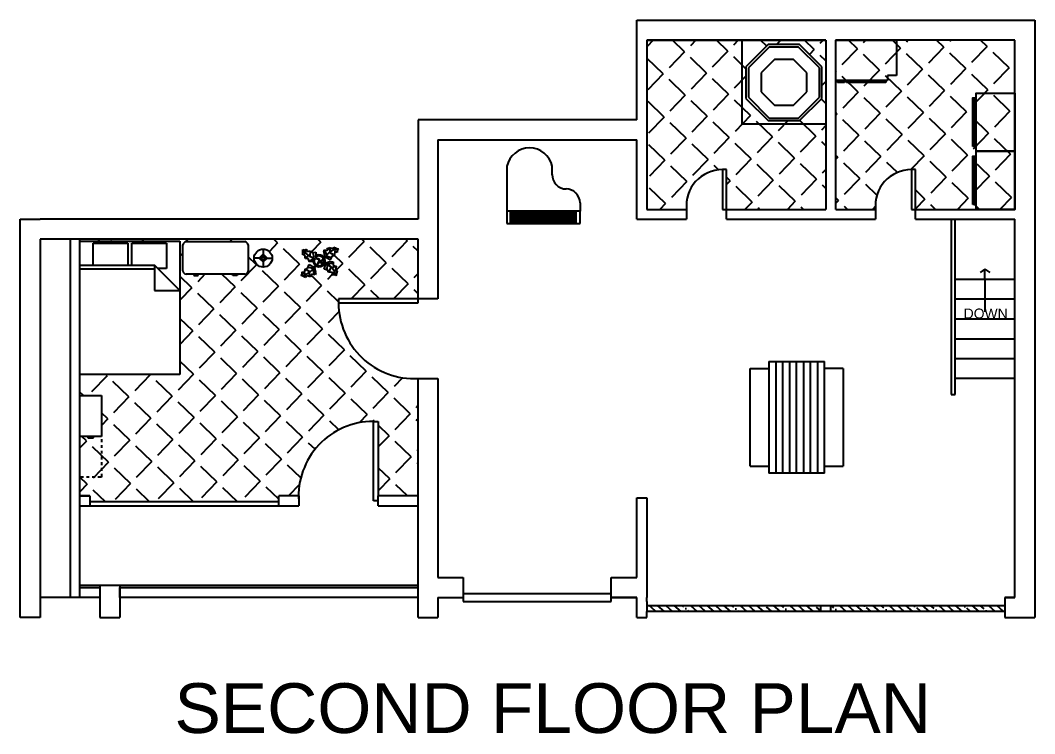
# Model space of a CAD drawing. Header units: metres. Extents: x 3051 to 3232, y 2595 to 2650.
# Drawn here: x 3181 to 3232, y 2595.3 to 2631.2 of the extents above; entities that cross this region are included whole.
import ezdxf

# ---------------------------------------------------------------- set-up
doc = ezdxf.new("R2010")
doc.units = ezdxf.units.M
doc.styles.get("Standard").update_dxf_attribs({"font": 'arial.ttf'})
pattern_1 = [(139, (66.54474, 1.25443), (-0.358273836, -0.4121469), []), (139, (66.5178, 1.63964), (-0.358273836, -0.4121469), [0.682625, -0.136525, 0, -0.136525])]

# ---------------------------------------------------------------- blocks, each defined once
blk = doc.blocks.new('Hot Tub')
for p, q in [((0, 0), (0, 69.12)), ((0, 69.12), (69.12, 69.12)), ((69.12, 69.12), (69.12, 0)), ((21.601, 65.456), (3.272, 47.128)), ((22.464, 63.396), (5.358, 46.29)), ((47.521, 65.456), (21.601, 65.456)), ((46.656, 63.396), (22.464, 63.396)), ((63.763, 46.29), (46.656, 63.396)), ((65.849, 47.128), (47.521, 65.456)), ((26.785, 53.097), (15.788, 42.101)), ((42.337, 53.097), (26.785, 53.097)), ((53.333, 42.101), (42.337, 53.097)), ((3.272, 47.128), (3.272, 21.208)), ((5.358, 46.29), (5.358, 22.098)), ((15.788, 42.101), (15.788, 26.549)), ((53.333, 26.549), (53.333, 42.101)), ((63.763, 22.098), (63.763, 46.29)), ((65.849, 21.208), (65.849, 47.128)), ((15.788, 26.549), (26.785, 15.552)), ((42.337, 15.552), (53.333, 26.549)), ((3.272, 21.208), (21.601, 2.88)), ((5.358, 22.098), (22.464, 4.992)), ((46.656, 4.992), (63.763, 22.098)), ((47.521, 2.88), (65.849, 21.208)), ((26.785, 15.552), (42.337, 15.552)), ((69.12, 0), (0, 0)), ((21.601, 2.88), (47.521, 2.88)), ((22.464, 4.992), (46.656, 4.992))]:
    blk.add_line(p, q)
blk = doc.blocks.new('Picnic Table - plan')
for p, q in [((12, 67.5), (12, -4.5)), ((12, 67.5), (48, 67.5)), ((16.5, 67.5), (16.5, -4.5)), ((21, -4.5), (21, 67.5)), ((25.5, 67.5), (25.5, -4.5)), ((30, -4.5), (30, 67.5)), ((34.5, 67.5), (34.5, -4.5)), ((39, -4.5), (39, 67.5)), ((43.5, 67.5), (43.5, -4.5)), ((48, -4.5), (48, 67.5)), ((0, 0), (0, 63)), ((0, 63), (12, 63)), ((60, 63), (48, 63)), ((60, 63), (60, 0)), ((0, 0), (12, 0)), ((48, 0), (60, 0)), ((48, -4.5), (12, -4.5))]:
    blk.add_line(p, q)
blk = doc.blocks.new('Bed - Queen')
at = {"linetype": 'Continuous'}
for p, q in [((0, -80.00003), (0, 0)), ((0, 0), (59.99999, 0)), ((59.99999, 0), (59.99999, -80.00003)), ((7.99999, -1.2), (28.79998, -1.2)), ((7.99999, -14.4), (7.99999, -1.2)), ((28.79998, -1.2), (28.79998, -14.4)), ((31.19999, -1.2), (51.99999, -1.2)), ((31.19999, -14.4), (31.19999, -1.2)), ((51.99999, -1.2), (51.99999, -16.4)), ((0, -14.4), (44.8, -14.4)), ((44.8, -16.8), (0, -16.8)), ((59.99999, -29.6), (44.8, -14.4)), ((44.8, -14.4), (44.8, -29.6)), ((51.99999, -16.4), (46.79936, -16.4)), ((44.8, -29.6), (59.99999, -29.6)), ((59.99999, -80.00003), (0, -80.00003))]:
    blk.add_line(p, q, dxfattribs=at)
blk = doc.blocks.new('Desk - 30 x 60 in.')
at = {"linetype": 'Continuous'}
for p, q in [((-26.999995, 0), (26.999995, 0)), ((-29.999995, -27), (-29.999995, -3)), ((29.999995, -3), (29.999995, -27)), ((26.999995, -30), (-26.999995, -30)), ((-20.000005, -30), (-20.000005, -31)), ((-20.000005, -31), (-16.000005, -31)), ((-16.000005, -31), (-16.000005, -30)), ((15.999995, -31), (15.999995, -30)), ((19.999995, -31), (15.999995, -31)), ((19.999995, -30), (19.999995, -31))]:
    blk.add_line(p, q, dxfattribs=at)
for centre, start, end in [((-26.499995, -3.5), 98.1301, 171.8699), ((26.499995, -3.5), 8.130102, 81.8699), ((-26.499995, -26.5), 188.1301, 261.8699), ((26.499995, -26.5), 278.1301, 351.8699)]:
    blk.add_arc(centre, 3.535534, start, end, dxfattribs=at)
blk = doc.blocks.new('File Cabinet - Letter')
at = {"linetype": 'Continuous'}
for p, q in [((0, 0), (15, 0)), ((0, -28.5), (0, 0)), ((15, 0), (15, -28.5)), ((15, -28.5), (0, -28.5)), ((0, -29.5), (0, -28.5)), ((0, -33.5), (0, -31.5)), ((5.5, -28.5), (5.5, -29.5)), ((5.5, -29.5), (9.5, -29.5)), ((9.5, -29.5), (9.5, -28.5)), ((15, -30.5), (15, -32.5)), ((15, -34.5), (15, -36.5)), ((0, -37.5), (0, -35.5)), ((0, -41.5), (0, -39.5)), ((15, -38.5), (15, -40.5)), ((0, -45.5), (0, -43.5)), ((0, -49.5), (0, -47.5)), ((15, -42.5), (15, -44.5)), ((15, -46.5), (15, -48.5)), ((0, -53.5), (0, -51.5)), ((0, -57), (0, -55.5)), ((15, -50.5), (15, -52.5)), ((15, -54.5), (15, -57)), ((2.5, -57), (0, -57)), ((6.5, -57), (4.5, -57)), ((10.5, -57), (8.5, -57)), ((15, -57), (12.5, -57))]:
    blk.add_line(p, q, dxfattribs=at)
blk = doc.blocks.new('Plant - Rubber or Philodendron')
at = {"linetype": 'Continuous'}
for p, q in [((-16.2005, 11.4774), (-13.9899, 8.1064)), ((-16.2005, 11.4774), (-14.8639, 10.7964)), ((-16.0159, 6.3329), (-16.2005, 11.4774)), ((-14.8639, 10.7964), (-12.6195, 11.8975)), ((-13.3174, 8.325), (-13.0735, 11.0065)), ((-12.6195, 11.8975), (-12.1909, 9.4345)), ((-12.1909, 9.4345), (-8.3829, 10.3)), ((-8.3829, 10.3), (-7.0549, 8.501)), ((4.6914, 8.8812), (5.3859, 11.2828)), ((5.3859, 11.2828), (8.8871, 10.7908)), ((5.9878, 10.4842), (7.1971, 6.3869)), ((8.8871, 10.7908), (9.9809, 13.4933)), ((9.9809, 13.4933), (13.3837, 12.301)), ((15.3859, 11.3055), (10.3916, 8.7942)), ((10.5828, 12.6946), (10.8893, 9.7953)), ((13.3837, 12.301), (14.68, 13.9039)), ((14.5816, 13.2037), (14.3848, 11.8033)), ((14.68, 13.9039), (19.3848, 11.8146)), ((15.2875, 10.6053), (17.5907, 9.2105)), ((19.3848, 11.8146), (15.3859, 11.3055)), ((19.3848, 11.8146), (18.1868, 10.9119)), ((18.1868, 10.9119), (18.1925, 8.4119)), ((-14.0069, 5.8704), (-16.0159, 6.3329)), ((-15.3434, 6.5514), (-13.9984, 6.9884)), ((-13.5868, 2.2894), (-14.0069, 5.8704)), ((-13.9899, 8.1064), (-9.5434, 4.7185)), ((-10.6784, 2.491), (-13.5868, 2.2894)), ((-13.1329, 3.1804), (-10.6614, 4.727)), ((-9.5858, -0.8715), (-10.6784, 2.491)), ((-9.5434, 4.7185), (-4.1917, 2.9888)), ((-9.1318, 0.0195), (-5.9793, 2.9025)), ((-8.8369, 9.409), (-9.0894, 5.6095)), ((-7.1228, -0.443), (-3.5248, 2.2131)), ((-7.0549, 8.501), (-3.0284, 8.6941)), ((-4.8529, 4.012), (-5.7184, 7.82)), ((-3.5248, 2.2131), (-3.3011, 2.4355)), ((-3.3011, 2.4355), (-0.5306, 1.7947)), ((-3.0284, 8.6941), (-3.0709, 3.1041)), ((-3.0709, 3.1041), (0.0797, 2.3163)), ((-0.5306, 1.7947), (-0.2255, -0.5527)), ((-0.5306, 1.7947), (-0.5306, 1.7947)), ((0.0797, 2.3163), (0.4866, -0.031)), ((0.4866, -0.031), (2.1141, 0.2298)), ((2.1141, 0.2298), (5.4346, 3.9146)), ((6.1032, 3.6844), (2.8262, -0.031)), ((4.6914, 8.8812), (5.5014, 4.4831)), ((5.4346, 3.9146), (5.5014, 4.4831)), ((11.1089, 1.1958), (6.1032, 3.6844)), ((10.3916, 8.7942), (6.2847, 4.4028)), ((7.7005, 4.8881), (11.5025, 3.9967)), ((14.2977, 6.1031), (10.9934, 7.9956)), ((12.7005, 4.8994), (11.1089, 1.1958)), ((14.8995, 5.3044), (12.7005, 4.8994)), ((15.7909, 9.1065), (14.8995, 5.3044)), ((18.1925, 8.4119), (15.7909, 9.1065)), ((-14.4141, -11.4699), (-13.5228, -7.6679)), ((-13.5228, -7.6679), (-11.3237, -7.2629)), ((-12.921, -8.4665), (-9.6166, -10.359)), ((-11.3237, -7.2629), (-9.7321, -3.5593)), ((-6.3237, -7.2516), (-10.1257, -6.3602)), ((-9.7321, -3.5593), (-4.7264, -6.0479)), ((-7.1228, -0.443), (-9.5858, -0.8715)), ((-9.0148, -11.1577), (-4.9047, -6.8122)), ((-4.611, -12.8477), (-5.8203, -8.7504)), ((-2.019, -3.6148), (-4.7264, -6.0479)), ((-4.1246, -6.8466), (-4.0579, -6.2781)), ((-3.3146, -11.2447), (-4.1246, -6.8466)), ((-4.0579, -6.2781), (-0.9375, -3.1608)), ((-2.019, -3.6148), (-0.2255, -0.5527)), ((-0.9375, -3.1608), (0.5883, -0.8135)), ((0.5883, -0.8135), (2.2447, -2.0916)), ((2.8262, -0.031), (1.3003, -0.5527)), ((1.3003, -0.5527), (2.4193, -1.4655)), ((2.2447, -2.0916), (6.7108, -2.6626)), ((2.4193, -1.4655), (6.895, -2.1175)), ((4.943, -7.9659), (6.7108, -2.6626)), ((8.8321, -9.0266), (4.943, -7.9659)), ((11.6605, -0.5413), (6.895, -2.1175)), ((12.3677, -6.1981), (7.219, -2.6772)), ((8.125, -4.0768), (7.7715, -7.9659)), ((8.3544, -2.7453), (13.1973, -2.1704)), ((9.5392, -11.1479), (8.8321, -9.0266)), ((10.2463, -10.4408), (11.6605, -6.9053)), ((11.6605, -0.5413), (14.1354, -0.8948)), ((15.5496, -10.7943), (12.3677, -6.1981)), ((16.2567, -5.8446), (13.4283, -6.5517)), ((14.1354, -0.8948), (14.1354, -4.4304)), ((14.1354, -4.4304), (16.9638, -5.1375)), ((17.3174, -9.7337), (15.9032, -9.7337)), ((16.9638, -5.1375), (16.2567, -8.673)), ((16.2567, -8.673), (18.0245, -9.7337)), ((18.0245, -9.7337), (16.6103, -14.6834)), ((-18.008, -14.1781), (-16.8101, -13.2754)), ((-18.008, -14.1781), (-14.0091, -13.669)), ((-13.3032, -16.2674), (-18.008, -14.1781)), ((-16.8157, -10.7754), (-14.4141, -11.4699)), ((-16.8101, -13.2754), (-16.8157, -10.7754)), ((-13.9107, -12.9688), (-16.2139, -11.574)), ((-14.0091, -13.669), (-9.0148, -11.1577)), ((-12.0069, -14.6645), (-13.3032, -16.2674)), ((-13.2048, -15.5672), (-13.008, -14.1668)), ((-8.6042, -15.8568), (-12.0069, -14.6645)), ((-9.206, -15.0581), (-9.5126, -12.1588)), ((-7.5103, -13.1543), (-8.6042, -15.8568)), ((-4.0092, -13.6463), (-7.5103, -13.1543)), ((-3.3146, -11.2447), (-4.0092, -13.6463)), ((13.4283, -11.5015), (9.5392, -11.1479)), ((13.0748, -13.9763), (13.4283, -11.5015)), ((15.5496, -13.6228), (13.0748, -13.9763)), ((14.8425, -10.7943), (13.7819, -13.2692)), ((16.6103, -14.6834), (15.5496, -10.7943)), ((16.6103, -14.6834), (15.5496, -13.6228))]:
    blk.add_line(p, q, dxfattribs=at)
for centre, radius, start, end in [((0.0308, 0.1664), 6, 178.6147, 235.1169), ((0.0308, 0.1664), 5, 168.1647, 238.6725), ((0, 0), 6.1275, 34.37569, 120.1028), ((-0.0601, -0.2075), 5.2461, 33.82192, 124.9414), ((-0.2664, 0.1682), 5.2775, 338.4094, 20.03007), ((-0.098, 0.1364), 6.1288, 341.2017, 26.09184), ((-0.0234, 0.3825), 6.1492, 242.5812, 331.2714), ((-0.1102, 0.4886), 5.2883, 247.3711, 327.472)]:
    blk.add_arc(centre, radius, start, end, dxfattribs=at)
blk = doc.blocks.new('Lamp - Table')
at = {"linetype": 'Continuous'}
for p, q in [((-1, 0), (-7, 0)), ((0, 3), (-3, 0)), ((-3, 0), (0, -3)), ((0, 7), (0, 1)), ((3, 0), (0, 3)), ((0, -3), (3, 0)), ((1, 0), (7, 0)), ((0, -1), (0, -7))]:
    blk.add_line(p, q, dxfattribs=at)
for radius in [7, 1]:
    blk.add_circle((0, 0), radius, dxfattribs=at)
blk = doc.blocks.new('Piano - Baby Grand')
at = {"linetype": 'Continuous'}
for p, q in [((-29, 8.250005), (-29, -27.249995)), ((7, 1.250005), (7, 8.250005)), ((29, -20.749995), (29, -27.249995)), ((-29, -27.249995), (-29, -37.249995)), ((29, -27.249995), (-29, -27.249995)), ((-26, -36.249995), (-26, -28.249995)), ((-26, -28.249995), (26, -28.249995)), ((-25.25, -33.249995), (-25.25, -28.249995)), ((-24.75, -28.249995), (-24.75, -33.249995)), ((-24.25, -33.249995), (-24.25, -28.249995)), ((-23.75, -28.249995), (-23.75, -33.249995)), ((-23, -36.249995), (-23, -28.249995)), ((-22.25, -33.249995), (-22.25, -28.249995)), ((-21.75, -28.249995), (-21.75, -33.249995)), ((-21.25, -33.249995), (-21.25, -28.249995)), ((-20.75, -28.249995), (-20.75, -33.249995)), ((-20.25, -33.249995), (-20.25, -28.249995)), ((-19.75, -28.249995), (-19.75, -33.249995)), ((-19, -36.249995), (-19, -28.249995)), ((-18.25, -33.249995), (-18.25, -28.249995)), ((-17.75, -28.249995), (-17.75, -33.249995)), ((-17.25, -33.249995), (-17.25, -28.249995)), ((-16.75, -28.249995), (-16.75, -33.249995)), ((-16, -36.249995), (-16, -28.249995)), ((-15.25, -33.249995), (-15.25, -28.249995)), ((-14.75, -28.249995), (-14.75, -33.249995)), ((-14.25, -33.249995), (-14.25, -28.249995)), ((-13.75, -28.249995), (-13.75, -33.249995)), ((-13.25, -33.249995), (-13.25, -28.249995)), ((-12.75, -28.249995), (-12.75, -33.249995)), ((-12, -36.249995), (-12, -28.249995)), ((-11.25, -33.249995), (-11.25, -28.249995)), ((-10.75, -28.249995), (-10.75, -33.249995)), ((-10.25, -33.249995), (-10.25, -28.249995)), ((-9.75, -28.249995), (-9.75, -33.249995)), ((-9, -36.249995), (-9, -28.249995)), ((-8.25, -33.249995), (-8.25, -28.249995)), ((-7.75, -28.249995), (-7.75, -33.249995)), ((-7.25, -33.249995), (-7.25, -28.249995)), ((-6.75, -28.249995), (-6.75, -33.249995)), ((-6.25, -33.249995), (-6.25, -28.249995)), ((-5.75, -28.249995), (-5.75, -33.249995)), ((-5, -36.249995), (-5, -28.249995)), ((-4.25, -33.249995), (-4.25, -28.249995)), ((-3.75, -28.249995), (-3.75, -33.249995)), ((-3.25, -33.249995), (-3.25, -28.249995)), ((-2.75, -28.249995), (-2.75, -33.249995)), ((-2, -36.249995), (-2, -28.249995)), ((-1.25, -33.249995), (-1.25, -28.249995)), ((-0.75, -28.249995), (-0.75, -33.249995)), ((-0.25, -33.249995), (-0.25, -28.249995)), ((0.25, -28.249995), (0.25, -33.249995)), ((0.75, -33.249995), (0.75, -28.249995)), ((1.25, -28.249995), (1.25, -33.249995)), ((2, -36.249995), (2, -28.249995)), ((2.75, -33.249995), (2.75, -28.249995)), ((3.25, -28.249995), (3.25, -33.249995)), ((3.75, -33.249995), (3.75, -28.249995)), ((4.25, -28.249995), (4.25, -33.249995)), ((5, -36.249995), (5, -28.249995)), ((5.75, -33.249995), (5.75, -28.249995)), ((6.25, -28.249995), (6.25, -33.249995)), ((6.75, -33.249995), (6.75, -28.249995)), ((7.25, -28.249995), (7.25, -33.249995)), ((7.75, -33.249995), (7.75, -28.249995)), ((8.25, -28.249995), (8.25, -33.249995)), ((9, -36.249995), (9, -28.249995)), ((9.75, -33.249995), (9.75, -28.249995)), ((10.25, -28.249995), (10.25, -33.249995)), ((10.75, -33.249995), (10.75, -28.249995)), ((11.25, -28.249995), (11.25, -33.249995)), ((12, -36.249995), (12, -28.249995)), ((12.75, -33.249995), (12.75, -28.249995)), ((13.25, -28.249995), (13.25, -33.249995)), ((13.75, -33.249995), (13.75, -28.249995)), ((14.25, -28.249995), (14.25, -33.249995)), ((14.75, -33.249995), (14.75, -28.249995)), ((15.25, -28.249995), (15.25, -33.249995)), ((16, -36.249995), (16, -28.249995)), ((16.75, -33.249995), (16.75, -28.249995)), ((17.25, -28.249995), (17.25, -33.249995)), ((17.75, -33.249995), (17.75, -28.249995)), ((18.25, -28.249995), (18.25, -33.249995)), ((19, -36.249995), (19, -28.249995)), ((19.75, -33.249995), (19.75, -28.249995)), ((20.25, -28.249995), (20.25, -33.249995)), ((20.75, -33.249995), (20.75, -28.249995)), ((21.25, -28.249995), (21.25, -33.249995)), ((21.75, -33.249995), (21.75, -28.249995)), ((22.25, -28.249995), (22.25, -33.249995)), ((23, -36.249995), (23, -28.249995)), ((23.75, -33.249995), (23.75, -28.249995)), ((24.25, -28.249995), (24.25, -33.249995)), ((24.75, -33.249995), (24.75, -28.249995)), ((25.25, -28.249995), (25.25, -33.249995)), ((26, -36.249995), (26, -28.249995)), ((29, -37.249995), (29, -27.249995)), ((-29, -37.249995), (29, -37.249995)), ((-26, -36.249995), (-25, -36.249995)), ((-25, -33.249995), (-25.25, -33.249995)), ((-24.75, -33.249995), (-25, -33.249995)), ((-25, -36.249995), (-25, -33.249995)), ((-25, -36.249995), (-24, -36.249995)), ((-24, -33.249995), (-24.25, -33.249995)), ((-23.75, -33.249995), (-24, -33.249995)), ((-24, -36.249995), (-24, -33.249995)), ((-24, -36.249995), (-23, -36.249995)), ((-23, -36.249995), (-22, -36.249995)), ((-22, -33.249995), (-22.25, -33.249995)), ((-21.75, -33.249995), (-22, -33.249995)), ((-22, -36.249995), (-22, -33.249995)), ((-22, -36.249995), (-21, -36.249995)), ((-21, -33.249995), (-21.25, -33.249995)), ((-20.75, -33.249995), (-21, -33.249995)), ((-21, -36.249995), (-21, -33.249995)), ((-21, -36.249995), (-20, -36.249995)), ((-20, -33.249995), (-20.25, -33.249995)), ((-19.75, -33.249995), (-20, -33.249995)), ((-20, -36.249995), (-20, -33.249995)), ((-20, -36.249995), (-19, -36.249995)), ((-19, -36.249995), (-18, -36.249995)), ((-18, -33.249995), (-18.25, -33.249995)), ((-17.75, -33.249995), (-18, -33.249995)), ((-18, -36.249995), (-18, -33.249995)), ((-18, -36.249995), (-17, -36.249995)), ((-17, -33.249995), (-17.25, -33.249995)), ((-16.75, -33.249995), (-17, -33.249995)), ((-17, -36.249995), (-17, -33.249995)), ((-17, -36.249995), (-16, -36.249995)), ((-16, -36.249995), (-15, -36.249995)), ((-15, -33.249995), (-15.25, -33.249995)), ((-14.75, -33.249995), (-15, -33.249995)), ((-15, -36.249995), (-15, -33.249995)), ((-15, -36.249995), (-14, -36.249995)), ((-14, -33.249995), (-14.25, -33.249995)), ((-13.75, -33.249995), (-14, -33.249995)), ((-14, -36.249995), (-14, -33.249995)), ((-14, -36.249995), (-13, -36.249995)), ((-13, -33.249995), (-13.25, -33.249995)), ((-12.75, -33.249995), (-13, -33.249995)), ((-13, -36.249995), (-13, -33.249995)), ((-13, -36.249995), (-12, -36.249995)), ((-12, -36.249995), (-11, -36.249995)), ((-11, -33.249995), (-11.25, -33.249995)), ((-10.75, -33.249995), (-11, -33.249995)), ((-11, -36.249995), (-11, -33.249995)), ((-11, -36.249995), (-10, -36.249995)), ((-10, -33.249995), (-10.25, -33.249995)), ((-9.75, -33.249995), (-10, -33.249995)), ((-10, -36.249995), (-10, -33.249995)), ((-10, -36.249995), (-9, -36.249995)), ((-9, -36.249995), (-8, -36.249995)), ((-8, -33.249995), (-8.25, -33.249995)), ((-7.75, -33.249995), (-8, -33.249995)), ((-8, -36.249995), (-8, -33.249995)), ((-8, -36.249995), (-7, -36.249995)), ((-7, -33.249995), (-7.25, -33.249995)), ((-6.75, -33.249995), (-7, -33.249995)), ((-7, -36.249995), (-7, -33.249995)), ((-7, -36.249995), (-6, -36.249995)), ((-6, -33.249995), (-6.25, -33.249995)), ((-5.75, -33.249995), (-6, -33.249995)), ((-6, -36.249995), (-6, -33.249995)), ((-6, -36.249995), (-5, -36.249995)), ((-5, -36.249995), (-4, -36.249995)), ((-4, -33.249995), (-4.25, -33.249995)), ((-3.75, -33.249995), (-4, -33.249995)), ((-4, -36.249995), (-4, -33.249995)), ((-4, -36.249995), (-3, -36.249995)), ((-3, -33.249995), (-3.25, -33.249995)), ((-2.75, -33.249995), (-3, -33.249995)), ((-3, -36.249995), (-3, -33.249995)), ((-3, -36.249995), (-2, -36.249995)), ((-2, -36.249995), (-1, -36.249995)), ((-1, -33.249995), (-1.25, -33.249995)), ((-0.75, -33.249995), (-1, -33.249995)), ((-1, -36.249995), (-1, -33.249995)), ((-1, -36.249995), (0, -36.249995)), ((0, -33.249995), (-0.25, -33.249995)), ((0.25, -33.249995), (0, -33.249995)), ((0, -36.249995), (0, -33.249995)), ((0, -36.249995), (1, -36.249995)), ((1, -33.249995), (0.75, -33.249995)), ((1.25, -33.249995), (1, -33.249995)), ((1, -36.249995), (1, -33.249995)), ((1, -36.249995), (2, -36.249995)), ((2, -36.249995), (3, -36.249995)), ((3, -33.249995), (2.75, -33.249995)), ((3.25, -33.249995), (3, -33.249995)), ((3, -36.249995), (3, -33.249995)), ((3, -36.249995), (4, -36.249995)), ((4, -33.249995), (3.75, -33.249995)), ((4.25, -33.249995), (4, -33.249995)), ((4, -36.249995), (4, -33.249995)), ((4, -36.249995), (5, -36.249995)), ((5, -36.249995), (6, -36.249995)), ((6, -33.249995), (5.75, -33.249995)), ((6.25, -33.249995), (6, -33.249995)), ((6, -36.249995), (6, -33.249995)), ((6, -36.249995), (7, -36.249995)), ((7, -33.249995), (6.75, -33.249995)), ((7.25, -33.249995), (7, -33.249995)), ((7, -36.249995), (7, -33.249995)), ((7, -36.249995), (8, -36.249995)), ((8, -33.249995), (7.75, -33.249995)), ((8.25, -33.249995), (8, -33.249995)), ((8, -36.249995), (8, -33.249995)), ((8, -36.249995), (9, -36.249995)), ((9, -36.249995), (10, -36.249995)), ((10, -33.249995), (9.75, -33.249995)), ((10.25, -33.249995), (10, -33.249995)), ((10, -36.249995), (10, -33.249995)), ((10, -36.249995), (11, -36.249995)), ((11, -33.249995), (10.75, -33.249995)), ((11.25, -33.249995), (11, -33.249995)), ((11, -36.249995), (11, -33.249995)), ((11, -36.249995), (12, -36.249995)), ((12, -36.249995), (13, -36.249995)), ((13, -33.249995), (12.75, -33.249995)), ((13.25, -33.249995), (13, -33.249995)), ((13, -36.249995), (13, -33.249995)), ((13, -36.249995), (14, -36.249995)), ((14, -33.249995), (13.75, -33.249995)), ((14.25, -33.249995), (14, -33.249995)), ((14, -36.249995), (14, -33.249995)), ((14, -36.249995), (15, -36.249995)), ((15, -33.249995), (14.75, -33.249995)), ((15.25, -33.249995), (15, -33.249995)), ((15, -36.249995), (15, -33.249995)), ((15, -36.249995), (16, -36.249995)), ((16, -36.249995), (17, -36.249995)), ((17, -33.249995), (16.75, -33.249995)), ((17.25, -33.249995), (17, -33.249995)), ((17, -36.249995), (17, -33.249995)), ((17, -36.249995), (18, -36.249995)), ((18, -33.249995), (17.75, -33.249995)), ((18.25, -33.249995), (18, -33.249995)), ((18, -36.249995), (18, -33.249995)), ((18, -36.249995), (19, -36.249995)), ((19, -36.249995), (20, -36.249995)), ((20, -33.249995), (19.75, -33.249995)), ((20.25, -33.249995), (20, -33.249995)), ((20, -36.249995), (20, -33.249995)), ((20, -36.249995), (21, -36.249995)), ((21, -33.249995), (20.75, -33.249995)), ((21.25, -33.249995), (21, -33.249995)), ((21, -36.249995), (21, -33.249995)), ((21, -36.249995), (22, -36.249995)), ((22, -33.249995), (21.75, -33.249995)), ((22.25, -33.249995), (22, -33.249995)), ((22, -36.249995), (22, -33.249995)), ((22, -36.249995), (23, -36.249995)), ((23, -36.249995), (24, -36.249995)), ((24, -33.249995), (23.75, -33.249995)), ((24.25, -33.249995), (24, -33.249995)), ((24, -36.249995), (24, -33.249995)), ((24, -36.249995), (25, -36.249995)), ((25, -33.249995), (24.75, -33.249995)), ((25.25, -33.249995), (25, -33.249995)), ((25, -36.249995), (25, -33.249995)), ((25, -36.249995), (26, -36.249995))]:
    blk.add_line(p, q, dxfattribs=at)
for centre, radius, start, end in [((-11, 4.327585), 18.42241, 12.29325, 167.7067), ((18, 1.250005), 11, 177.3974, 270), ((18, -20.749995), 11, 0, 90)]:
    blk.add_arc(centre, radius, start, end, dxfattribs=at)
blk = doc.blocks.new('Wall Cabinet - 18 x 12 in side')
for points in [[(-12, -18), (-12, 0), (0, 0), (0, -18)], [(-13, -16.5), (-13, -1.5), (-12.5, -1.5), (-12.5, -16.5)]]:
    blk.add_lwpolyline(points, close=True)
blk = doc.blocks.new('Base Cabinet 1 Door - side')
for p, q in [((-24, 33.5), (-23.5, 33.5)), ((-24, 29.5), (-24, 33.5)), ((-23.5, 29.5), (-24, 29.5)), ((-23.5, 33.5), (-23.5, 29.5)), ((-24, 6), (-24, 28.5)), ((-24, 28.5), (-23.5, 28.5)), ((-23.5, 28.5), (-23.5, 6)), ((-23.5, 6), (-24, 6)), ((-20, 5), (-23, 5)), ((-20, 0), (-20, 5))]:
    blk.add_line(p, q)
blk.add_lwpolyline([(-23, 5), (-23, 34.5), (0, 34.5), (0, 0), (-20, 0)])

msp = doc.modelspace()

# ---------------------------------------------------------------- hatches: boundary and pattern name
h = msp.add_hatch()
h.set_pattern_fill('ANGLE', color=256, scale=0.22, angle=136)
h.set_pattern_definition([(136, (0, 0), (-1.0674815, -1.10540947), [1.1176, -0.4191]), (226, (0, 0), (1.10540947, -1.0674815), [1.1176, -0.4191])])
h.paths.add_polyline_path([(3221.535, 2630.18), (3212.535, 2630.18), (3212.535, 2621.68), (3214.535, 2621.68, -0.445362), (3216.335, 2623.68), (3216.535, 2623.68), (3216.535, 2621.68), (3221.535, 2621.68)])
h.paths.add_polyline_path([(3217.52, 2627.258), (3217.52, 2628.839), (3218.638, 2629.957), (3220.218, 2629.957), (3221.336, 2628.839), (3221.336, 2627.258), (3220.218, 2626.141), (3218.638, 2626.141)], flags=16)
h.paths.add_polyline_path([(3217.647, 2627.312), (3217.647, 2628.788), (3218.69, 2629.831), (3220.166, 2629.831), (3221.209, 2628.788), (3221.209, 2627.312), (3220.166, 2626.269), (3218.69, 2626.269)], flags=0)
h.paths.add_polyline_path([(3218.283, 2627.584), (3218.283, 2628.532), (3218.954, 2629.203), (3219.902, 2629.203), (3220.573, 2628.532), (3220.573, 2627.584), (3219.902, 2626.913), (3218.954, 2626.913)], flags=0)
h.paths.add_polyline_path([(3231.035, 2630.18), (3222.035, 2630.18), (3222.035, 2621.68), (3224.035, 2621.68, -0.445362), (3225.835, 2623.68), (3226.035, 2623.68), (3226.035, 2621.68), (3231.035, 2621.68)])
h = msp.add_hatch()
h.set_pattern_fill('ANGLE', color=256, scale=0.22, angle=136)
h.set_pattern_definition([(136, (87.3142, 42.2676), (-1.0674815, -1.1054095), [1.1176, -0.4191]), (226, (87.3142, 42.2676), (1.1054095, -1.0674815), [1.1176, -0.4191])])
h.paths.add_polyline_path([(3201.035, 2613.18, -0.429311), (3197.035, 2616.98), (3197.035, 2617.18), (3201.035, 2617.18), (3201.035, 2620.18), (3187.035, 2620.18), (3184.035, 2620.18), (3184.035, 2620.076), (3189.055, 2620.076), (3189.055, 2613.384), (3184.035, 2613.384), (3184.035, 2612.328), (3185.117, 2612.328), (3185.117, 2610.273), (3184.72, 2610.273), (3184.72, 2610.201), (3184.432, 2610.201), (3184.432, 2610.273), (3184.035, 2610.273), (3184.035, 2610.201), (3184.035, 2607.28), (3184.535, 2607.28), (3184.535, 2606.98), (3194.035, 2606.98), (3194.035, 2607.28), (3195.028, 2607.28, -0.413605), (3198.785, 2611.03), (3199.035, 2611.03), (3199.035, 2607.28), (3201.035, 2607.28)])
h.paths.add_polyline_path([(3189.977, 2618.42), (3189.977, 2618.365), (3189.759, 2618.365), (3189.759, 2618.42), (3189.376, 2618.42, -0.333333), (3189.213, 2618.584), (3189.213, 2619.894, -0.333333), (3189.376, 2620.058), (3192.324, 2620.058, -0.333333), (3192.488, 2619.894), (3192.488, 2618.584, -0.333333), (3192.324, 2618.42), (3191.942, 2618.42), (3191.942, 2618.365), (3191.724, 2618.365), (3191.724, 2618.42)], flags=16)
h.paths.add_polyline_path([(3192.792, 2619.231, -1), (3193.7, 2619.231, -1)], flags=16)
h.paths.add_polyline_path([(3193.246, 2619.037), (3193.051, 2619.231), (3193.246, 2619.426), (3193.441, 2619.231)], flags=0)
h.paths.add_polyline_path([(3193.181, 2619.231, -1), (3193.311, 2619.231, -1)], flags=0)
h.paths.add_polyline_path([(3195.144, 2618.368), (3195.205, 2618.413), (3195.205, 2618.54), (3195.326, 2618.505), (3195.371, 2618.697), (3195.482, 2618.717), (3195.563, 2618.905), (3195.816, 2618.779), (3195.886, 2618.842, -0.259564), (3195.753, 2619.105), (3195.694, 2619.062), (3195.57, 2619.04), (3195.515, 2619.21), (3195.368, 2619.2), (3195.346, 2619.381), (3195.245, 2619.405), (3195.236, 2619.665), (3195.303, 2619.63), (3195.417, 2619.686), (3195.438, 2619.561), (3195.631, 2619.605), (3195.698, 2619.514), (3195.901, 2619.524), (3195.9, 2619.353, -0.39032), (3196.309, 2619.26), (3196.329, 2619.282), (3196.333, 2619.311), (3196.292, 2619.533), (3196.327, 2619.655), (3196.504, 2619.63), (3196.559, 2619.767), (3196.731, 2619.706), (3196.797, 2619.787), (3197.034, 2619.682), (3196.974, 2619.636), (3196.974, 2619.51), (3196.853, 2619.545), (3196.808, 2619.353), (3196.696, 2619.332), (3196.616, 2619.145), (3196.363, 2619.271), (3196.327, 2619.23, -0.204816), (3196.341, 2618.986), (3196.403, 2618.977), (3196.644, 2619.057), (3196.769, 2619.039), (3196.769, 2618.861), (3196.912, 2618.825), (3196.876, 2618.646), (3196.966, 2618.592), (3196.894, 2618.342), (3196.841, 2618.396), (3196.715, 2618.378), (3196.733, 2618.503), (3196.537, 2618.521), (3196.501, 2618.628), (3196.304, 2618.682), (3196.394, 2618.95), (3196.328, 2618.958, -0.411662), (3195.91, 2618.828), (3195.849, 2618.767), (3195.846, 2618.738), (3195.887, 2618.516), (3195.852, 2618.395), (3195.675, 2618.42), (3195.62, 2618.283), (3195.448, 2618.343), (3195.382, 2618.262)], flags=16)
h = msp.add_hatch()
h.set_pattern_fill('ANSI35', color=256, scale=0.086, angle=94)
h.set_pattern_definition(pattern_1)
h.paths.add_polyline_path([(3212.535, 2601.78), (3212.535, 2601.48), (3221.285, 2601.48), (3221.285, 2601.78)])
h = msp.add_hatch()
h.set_pattern_fill('ANSI35', color=256, scale=0.086, angle=94)
h.set_pattern_definition(pattern_1)
h.paths.add_polyline_path([(3221.785, 2601.78), (3221.785, 2601.48), (3230.535, 2601.48), (3230.535, 2601.78)])

# ---------------------------------------------------------------- linework, layer by layer
for p, q in [((3212.035, 2626.18), (3212.035, 2631.18)), ((3212.035, 2631.18), (3232.035, 2631.18)), ((3232.035, 2631.18), (3232.035, 2601.18)), ((3212.535, 2630.18), (3212.535, 2621.68)), ((3212.535, 2630.18), (3221.535, 2630.18)), ((3221.535, 2630.18), (3212.535, 2630.18)), ((3221.535, 2630.18), (3221.535, 2621.68)), ((3231.035, 2630.18), (3222.035, 2630.18)), ((3222.035, 2621.68), (3222.035, 2630.18)), ((3231.035, 2621.68), (3231.035, 2630.18)), ((3201.035, 2626.18), (3201.035, 2621.18)), ((3212.035, 2626.18), (3201.035, 2626.18)), ((3202.035, 2625.18), (3202.035, 2620.18)), ((3202.035, 2625.18), (3212.035, 2625.18)), ((3212.035, 2621.18), (3212.035, 2625.18)), ((3216.535, 2623.68), (3216.335, 2623.68)), ((3216.335, 2623.68), (3216.335, 2621.68)), ((3216.535, 2621.68), (3216.535, 2623.68)), ((3226.035, 2623.68), (3225.835, 2623.68)), ((3225.835, 2623.68), (3225.835, 2621.68)), ((3226.035, 2621.68), (3226.035, 2623.68)), ((3212.035, 2621.18), (3212.035, 2621.68)), ((3212.535, 2621.68), (3214.535, 2621.68)), ((3214.535, 2621.68), (3214.535, 2621.18)), ((3216.335, 2621.68), (3216.535, 2621.68)), ((3216.535, 2621.18), (3216.535, 2621.68)), ((3216.535, 2621.68), (3221.535, 2621.68)), ((3222.035, 2621.68), (3224.035, 2621.68)), ((3224.035, 2621.68), (3224.035, 2621.18)), ((3225.835, 2621.68), (3226.035, 2621.68)), ((3226.035, 2621.18), (3226.035, 2621.68)), ((3226.035, 2621.68), (3231.035, 2621.68)), ((3181.035, 2603.18), (3181.035, 2621.18)), ((3181.035, 2621.18), (3182.035, 2621.18)), ((3183.035, 2621.18), (3182.035, 2621.18)), ((3212.035, 2621.18), (3214.535, 2621.18)), ((3216.535, 2621.18), (3224.035, 2621.18)), ((3226.035, 2621.18), (3231.035, 2621.18)), ((3227.835, 2621.18), (3227.835, 2612.38)), ((3228.035, 2618.18), (3228.035, 2621.18)), ((3231.035, 2602.18), (3231.035, 2621.18)), ((3187.035, 2620.18), (3182.035, 2620.18)), ((3182.035, 2620.18), (3182.035, 2601.18)), ((3183.535, 2620.18), (3183.535, 2602.18)), ((3184.535, 2620.18), (3184.035, 2620.18)), ((3184.035, 2602.18), (3184.035, 2620.18)), ((3201.035, 2620.18), (3187.035, 2620.18)), ((3201.035, 2617.18), (3201.035, 2620.18)), ((3202.035, 2620.18), (3202.035, 2617.18)), ((3229.535, 2618.68), (3229.286, 2618.501)), ((3229.535, 2618.18), (3229.535, 2618.68)), ((3229.535, 2618.68), (3229.785, 2618.501)), ((3228.035, 2613.18), (3228.035, 2618.18)), ((3228.035, 2618.18), (3231.035, 2618.18)), ((3229.535, 2618.18), (3229.535, 2616.535)), ((3201.035, 2617.18), (3197.035, 2617.18)), ((3197.035, 2617.18), (3197.035, 2616.98)), ((3197.035, 2616.98), (3201.035, 2616.98)), ((3202.035, 2617.18), (3201.035, 2617.18)), ((3201.035, 2616.98), (3201.035, 2617.18)), ((3228.035, 2617.18), (3231.035, 2617.18)), ((3228.035, 2616.18), (3231.035, 2616.18)), ((3228.035, 2615.18), (3231.035, 2615.18)), ((3228.035, 2614.18), (3231.035, 2614.18)), ((3201.035, 2601.18), (3201.035, 2613.18)), ((3201.035, 2613.18), (3202.035, 2613.18)), ((3202.035, 2613.18), (3202.035, 2603.18)), ((3231.035, 2613.18), (3228.035, 2613.18)), ((3228.035, 2612.38), (3228.035, 2613.18)), ((3227.835, 2612.38), (3228.035, 2612.38)), ((3198.785, 2607.03), (3198.785, 2611.03)), ((3198.785, 2611.03), (3199.035, 2611.03)), ((3199.035, 2611.03), (3199.035, 2607.28)), ((3184.035, 2607.28), (3184.535, 2607.28)), ((3184.535, 2607.28), (3184.035, 2607.28)), ((3184.535, 2607.28), (3184.535, 2606.78)), ((3194.035, 2606.78), (3194.035, 2607.28)), ((3195.035, 2607.28), (3194.035, 2607.28)), ((3195.035, 2607.28), (3195.035, 2606.78)), ((3201.035, 2607.28), (3199.035, 2607.28)), ((3199.035, 2606.78), (3199.035, 2607.28)), ((3201.035, 2606.78), (3201.035, 2607.28)), ((3212.035, 2603.18), (3212.035, 2607.18)), ((3212.035, 2607.18), (3212.535, 2607.18)), ((3212.535, 2607.18), (3212.535, 2602.18)), ((3184.035, 2606.78), (3195.035, 2606.78)), ((3194.035, 2606.98), (3184.535, 2606.98)), ((3184.535, 2606.78), (3194.035, 2606.78)), ((3199.035, 2607.03), (3198.785, 2607.03)), ((3199.035, 2606.78), (3201.035, 2606.78)), ((3181.035, 2601.18), (3181.035, 2603.18)), ((3202.035, 2603.18), (3203.299, 2603.18)), ((3202.035, 2603.18), (3203.299, 2603.18)), ((3203.299, 2603.18), (3203.299, 2601.98)), ((3210.74, 2601.98), (3210.74, 2603.18)), ((3210.74, 2603.18), (3212.035, 2603.18)), ((3186.035, 2602.78), (3184.035, 2602.78)), ((3184.035, 2602.68), (3185.035, 2602.68)), ((3185.035, 2602.78), (3185.035, 2602.18)), ((3201.035, 2602.78), (3186.035, 2602.78)), ((3186.035, 2602.78), (3186.035, 2601.18)), ((3186.035, 2602.18), (3186.035, 2602.68)), ((3186.035, 2602.68), (3201.035, 2602.68)), ((3201.035, 2602.68), (3201.035, 2602.78)), ((3185.035, 2602.18), (3182.035, 2602.18)), ((3185.035, 2602.18), (3184.535, 2602.18)), ((3201.035, 2602.18), (3186.035, 2602.18)), ((3202.035, 2602.18), (3202.035, 2601.18)), ((3202.035, 2602.18), (3203.299, 2602.18)), ((3203.299, 2602.38), (3210.74, 2602.38)), ((3212.035, 2602.18), (3210.74, 2602.18)), ((3210.74, 2602.18), (3212.035, 2602.18)), ((3212.035, 2601.18), (3212.035, 2602.18)), ((3212.535, 2601.98), (3212.535, 2602.18)), ((3230.535, 2602.18), (3231.035, 2602.18)), ((3231.035, 2602.18), (3230.535, 2602.18)), ((3230.535, 2602.18), (3230.535, 2601.98)), ((3203.299, 2601.98), (3210.74, 2601.98)), ((3212.535, 2601.98), (3212.535, 2601.78)), ((3212.535, 2601.78), (3230.535, 2601.78)), ((3212.535, 2601.78), (3212.535, 2601.48)), ((3221.285, 2601.48), (3221.285, 2601.78)), ((3221.785, 2601.48), (3221.785, 2601.78)), ((3230.535, 2601.98), (3230.535, 2601.18)), ((3182.035, 2601.18), (3181.035, 2601.18)), ((3185.035, 2601.18), (3186.035, 2601.18)), ((3230.535, 2601.48), (3212.535, 2601.48)), ((3212.535, 2601.18), (3212.535, 2601.48)), ((3212.535, 2601.18), (3212.535, 2601.18)), ((3230.535, 2601.18), (3232.035, 2601.18))]:
    msp.add_line(p, q)
for points in [[(3189.035, 2621.18), (3183.035, 2621.18)], [(3201.035, 2621.18), (3189.035, 2621.18)], [(3185.035, 2602.18), (3185.035, 2601.18)], [(3201.035, 2601.18), (3202.035, 2601.18)], [(3212.035, 2601.18), (3212.535, 2601.18)]]:
    msp.add_lwpolyline(points)
for centre, radius, start, end in [((3216.335, 2621.87), 1.81, 90, 186.0256), ((3225.835, 2621.87), 1.81, 90, 186.0256), ((3200.84, 2616.98), 3.805, 180, 272.9376), ((3198.785, 2607.272), 3.758, 90, 183.6952)]:
    msp.add_arc(centre, radius, start, end)

# ---------------------------------------------------------------- block references
for name, p, xscale, yscale, zscale in [('Hot Tub', (3217.32, 2625.965), 0.06098090920723501, 0.06098090920723501, 0.06098090920723501), ('Wall Cabinet - 18 x 12 in side', (3231.035, 2627.526), 0.1623789902377632, 0.1623789902377632, 0.1623789902377632), ('Piano - Baby Grand', (3207.337, 2623.324), 0.06338662038772788, 0.06338662038772788, 0.06338662038772788), ('Wall Cabinet - 18 x 12 in side', (3231.035, 2624.603), 0.1623789902377632, 0.1623789902377632, 0.1623789902377632), ('Bed - Queen', (3184.035, 2620.076), 0.08365509618092444, 0.08365509618092444, 0.08365509618092444), ('Desk - 30 x 60 in.', (3190.85, 2620.058), 0.0545912845924534, 0.0545912845924534, 0.0545912845924534), ('Lamp - Table', (3193.246, 2619.231), 0.06489031778102192, 0.06489031778102192, 0.06489031778102192), ('Plant - Rubber or Philodendron', (3196.055, 2619.084), 0.05054834218005751, 0.05054834218005751, 0.05054834218005751), ('Picnic Table - plan', (3217.726, 2608.777), 0.07801465885959034, 0.07801465885959034, 0.07801465885959034), ('File Cabinet - Letter', (3184.035, 2612.328), 0.0720936173599068, 0.0720936173599068, 0.0720936173599068)]:
    msp.add_blockref(name, p, dxfattribs=dict(xscale=xscale, yscale=yscale, zscale=zscale))
at = {"xscale": 0.08833110612075344, "yscale": 0.08833110612075344, "zscale": 0.08833110612075344, "rotation": 90}
msp.add_blockref('Base Cabinet 1 Door - side', (3225.083, 2630.18), dxfattribs=at)

# ---------------------------------------------------------------- texts
at = {"attachment_point": 1}
for s, width, insert, char_height in [('DOWN', 1.15476, (3228.465, 2616.697), 0.5), ('SECOND FLOOR PLAN', 39.29718, (3188.787, 2597.871), 2.5)]:
    msp.add_mtext_dynamic_manual_height_columns(s, width=width, gutter_width=12.5, heights=[0], dxfattribs=dict(at, insert=insert, char_height=char_height))

doc.saveas('drawing.dxf')
